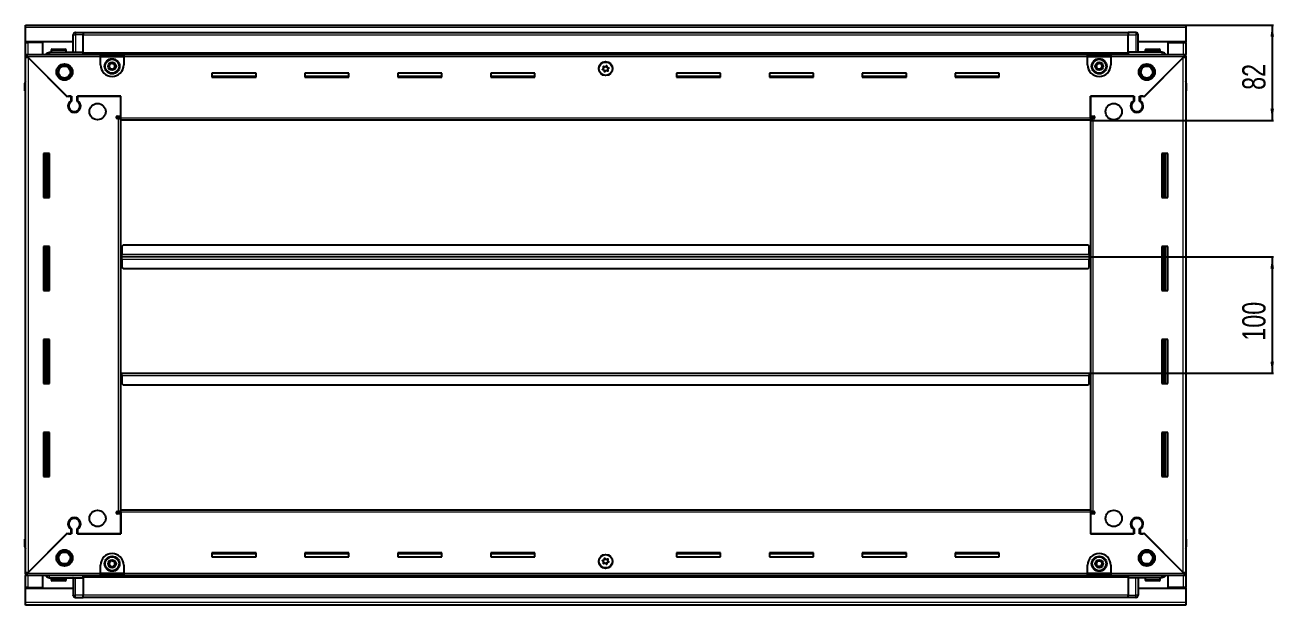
# Model space of a CAD drawing. Header units: millimetres. Extents: x 1415 to 5525, y -865 to 1603.
# Drawn here: x 4449 to 5525, y 927 to 1426 of the extents above; entities that cross this region are included whole.
import ezdxf

# ---------------------------------------------------------------- set-up
doc = ezdxf.new("R2010")
doc.units = ezdxf.units.MM
doc.layers.add('FORMAT', color=7, linetype='Continuous')
doc.styles.add('SLDTEXTSTYLE0', font='TXT', dxfattribs={"width": 0.75})
doc.dimstyles.new('SLDDIMSTYLE0', dxfattribs={"dimtxt": 20, "dimasz": 10, "dimexe": 0, "dimexo": 0.0625, "dimgap": 5, "dimtad": 2, "dimdec": 1, "dimrnd": 1e-09, "dimzin": 12, "dimdsep": 46, "dimtxsty": 'SLDTEXTSTYLE0', "dimsah": 1, "dimcen": 0.09, "dimadec": 0, "dimazin": 3, "dimtfac": 1, "dimtofl": 0, "dimtmove": 0, "dimatfit": 3, "dimfxl": 0, "dimfrac": 2, "dimtolj": 1, "dimtzin": 12, "dimarcsym": 0})

# ---------------------------------------------------------------- blocks, each defined once
blk = doc.blocks.new('_D_6')
at = {"layer": 'FORMAT'}
for p, q in [((5448.9, 1425.8), (5524.4, 1425.8)), ((5523.4, 1425.8), (5523.4, 1343.8)), ((5366.9, 1343.8), (5524.4, 1343.8))]:
    blk.add_line(p, q, dxfattribs=at)
for points in [[(5523.4, 1425.8), (5521.9, 1415.8), (5524.9, 1415.8)], [(5523.4, 1343.8), (5524.9, 1353.8), (5521.9, 1353.8)]]:
    blk.add_solid(points, dxfattribs=at)
at = {"layer": 'FORMAT', "insert": (5497.6, 1370), "char_height": 20, "attachment_point": 1, "rotation": 90, "style": 'SLDTEXTSTYLE0'}
blk.add_mtext('82', dxfattribs=at)
blk = doc.blocks.new('_D_7')
at = {"layer": 'FORMAT'}
for p, q in [((5365.9, 1226.3), (5524.4, 1226.3)), ((5523.4, 1226.3), (5523.4, 1126.3)), ((5365.9, 1126.3), (5524.4, 1126.3))]:
    blk.add_line(p, q, dxfattribs=at)
for points in [[(5523.4, 1226.3), (5521.9, 1216.3), (5524.9, 1216.3)], [(5523.4, 1126.3), (5524.9, 1136.3), (5521.9, 1136.3)]]:
    blk.add_solid(points, dxfattribs=at)
at = {"layer": 'FORMAT', "insert": (5497.6, 1154.2), "char_height": 20, "attachment_point": 1, "rotation": 90, "style": 'SLDTEXTSTYLE0'}
blk.add_mtext('100', dxfattribs=at)

msp = doc.modelspace()

# ---------------------------------------------------------------- linework, layer by layer
at = {"color": 7, "linetype": 'Continuous', "lineweight": 25}
for p, q in [((4449.91, 1423.72), (4449.91, 1425.82)), ((4449.91, 1425.82), (5448.91, 1425.82)), ((4449.91, 1411.32), (4449.91, 1423.72)), ((5448.91, 1425.82), (5448.91, 1423.72)), ((5448.91, 1423.72), (5448.91, 1411.32)), ((4490.91, 1411.32), (4449.91, 1411.32)), ((4449.91, 1410.82), (4449.91, 1411.32)), ((4449.91, 1400.57), (4449.91, 1410.82)), ((4449.91, 1410.82), (4452.01, 1410.82)), ((4451.41, 1410.82), (4451.41, 1411.32)), ((4464.91, 1410.82), (4452.01, 1410.82)), ((4464.91, 1400.57), (4464.91, 1410.82)), ((4490.91, 1402.32), (4490.91, 1417.32)), ((4491.59, 1418.82), (4491.59, 1418.82)), ((4492.91, 1419.32), (4499.41, 1419.32)), ((4492.91, 1419.32), (4499.41, 1419.32)), ((4499.41, 1419.32), (4499.41, 1419.32)), ((4499.41, 1419.32), (4499.41, 1419.32)), ((4499.41, 1419.32), (4499.41, 1417.32)), ((5399.41, 1419.17), (4499.41, 1419.17)), ((4499.41, 1402.32), (4499.41, 1417.32)), ((5399.41, 1419.32), (5399.41, 1419.32)), ((5405.91, 1419.32), (5399.41, 1419.32)), ((5405.91, 1419.32), (5399.41, 1419.32)), ((5399.41, 1419.32), (5399.41, 1417.32)), ((5399.41, 1402.32), (5399.41, 1417.32)), ((5407.91, 1417.32), (5407.91, 1417.32)), ((5407.91, 1402.32), (5407.91, 1417.32)), ((5448.91, 1411.32), (5407.91, 1411.32)), ((5433.91, 1410.82), (5446.81, 1410.82)), ((5433.91, 1400.57), (5433.91, 1410.82)), ((5446.81, 1410.82), (5448.91, 1410.82)), ((5447.41, 1410.82), (5447.41, 1411.32)), ((5448.91, 1410.82), (5448.91, 1411.32)), ((5448.91, 1410.82), (5448.91, 1400.57)), ((4449.91, 1399.07), (4449.91, 1400.57)), ((4449.91, 1400.57), (4450.91, 1400.57)), ((4449.91, 1398.57), (4449.91, 1399.07)), ((4449.91, 1399.07), (4450.91, 1399.07)), ((4449.91, 954.07), (4449.91, 1398.57)), ((4451.41, 1398.57), (4449.91, 1398.57)), ((4450.91, 1399.07), (4450.91, 1400.57)), ((4450.91, 1400.57), (4514.41, 1400.57)), ((4451.51, 1398.47), (4485.41, 1364.57)), ((4470.41, 1402.32), (4499.41, 1402.32)), ((4471.91, 1404.22), (4471.91, 1402.32)), ((4472.71, 1405.02), (4484.11, 1405.02)), ((4484.91, 1402.32), (4484.91, 1404.22)), ((4499.34, 1400.57), (4499.41, 1402.29)), ((4499.41, 1402.32), (4499.41, 1401.82)), ((4499.41, 1401.17), (5399.41, 1401.17)), ((4514.41, 1398.47), (4514.41, 1400.57)), ((4514.41, 1400.57), (4534.41, 1400.57)), ((4514.41, 1399.07), (4534.41, 1399.07)), ((4514.41, 1391.57), (4514.41, 1398.47)), ((4534.41, 1400.57), (5364.41, 1400.57)), ((4534.41, 1400.57), (4534.41, 1398.47)), ((4534.41, 1398.47), (4534.41, 1391.57)), ((5364.41, 1398.47), (5364.41, 1400.57)), ((5364.41, 1400.57), (5384.41, 1400.57)), ((5364.41, 1399.07), (5384.41, 1399.07)), ((5364.41, 1391.57), (5364.41, 1398.47)), ((5384.41, 1400.57), (5384.41, 1398.47)), ((5384.41, 1400.57), (5447.91, 1400.57)), ((5384.41, 1398.47), (5384.41, 1391.57)), ((5428.41, 1402.32), (5399.41, 1402.32)), ((5399.41, 1402.32), (5399.41, 1401.82)), ((5399.41, 1402.29), (5399.49, 1400.57)), ((5413.41, 1364.57), (5447.31, 1398.47)), ((5413.91, 1404.22), (5413.91, 1402.32)), ((5414.71, 1405.02), (5426.11, 1405.02)), ((5426.91, 1402.32), (5426.91, 1404.22)), ((5447.41, 1398.57), (5448.91, 1398.57)), ((5447.91, 1399.07), (5447.91, 1400.57)), ((5447.91, 1400.57), (5448.91, 1400.57)), ((5447.91, 1399.07), (5448.91, 1399.07)), ((5448.91, 1399.07), (5448.91, 1400.57)), ((5448.91, 1399.07), (5448.91, 1398.57)), ((5448.91, 1398.57), (5448.91, 954.07)), ((4486.11, 1363.87), (4452.01, 1397.97)), ((5446.81, 1397.97), (5412.71, 1363.87)), ((4648.41, 1384.32), (4610.41, 1384.32)), ((4610.41, 1384.32), (4610.41, 1380.82)), ((4648.41, 1381.57), (4610.41, 1381.57)), ((4610.41, 1380.82), (4648.41, 1380.82)), ((4648.41, 1380.82), (4648.41, 1384.32)), ((4728.41, 1384.32), (4690.41, 1384.32)), ((4690.41, 1384.32), (4690.41, 1380.82)), ((4728.41, 1381.57), (4690.41, 1381.57)), ((4690.41, 1380.82), (4728.41, 1380.82)), ((4728.41, 1380.82), (4728.41, 1384.32)), ((4808.41, 1384.32), (4770.41, 1384.32)), ((4770.41, 1384.32), (4770.41, 1380.82)), ((4808.41, 1381.57), (4770.41, 1381.57)), ((4770.41, 1380.82), (4808.41, 1380.82)), ((4808.41, 1380.82), (4808.41, 1384.32)), ((4888.41, 1384.32), (4850.41, 1384.32)), ((4850.41, 1384.32), (4850.41, 1380.82)), ((4888.41, 1381.57), (4850.41, 1381.57)), ((4850.41, 1380.82), (4888.41, 1380.82)), ((4888.41, 1380.82), (4888.41, 1384.32)), ((5048.41, 1384.32), (5010.41, 1384.32)), ((5010.41, 1384.32), (5010.41, 1380.82)), ((5048.41, 1381.57), (5010.41, 1381.57)), ((5010.41, 1380.82), (5048.41, 1380.82)), ((5048.41, 1380.82), (5048.41, 1384.32)), ((5128.41, 1384.32), (5090.41, 1384.32)), ((5090.41, 1384.32), (5090.41, 1380.82)), ((5128.41, 1381.57), (5090.41, 1381.57)), ((5090.41, 1380.82), (5128.41, 1380.82)), ((5128.41, 1380.82), (5128.41, 1384.32)), ((5208.41, 1384.32), (5170.41, 1384.32)), ((5170.41, 1384.32), (5170.41, 1380.82)), ((5208.41, 1381.57), (5170.41, 1381.57)), ((5170.41, 1380.82), (5208.41, 1380.82)), ((5208.41, 1380.82), (5208.41, 1384.32)), ((5288.41, 1384.32), (5250.41, 1384.32)), ((5250.41, 1384.32), (5250.41, 1380.82)), ((5288.41, 1381.57), (5250.41, 1381.57)), ((5250.41, 1380.82), (5288.41, 1380.82)), ((5288.41, 1380.82), (5288.41, 1384.32)), ((5448.91, 1377.15), (5448.91, 1377.15)), ((4449.41, 1375.82), (4449.41, 1369.32)), ((4449.41, 1369.32), (4449.41, 1375.82)), ((4449.41, 1369.32), (4449.41, 1369.32)), ((4449.91, 1369.32), (4449.41, 1369.32)), ((4449.56, 1369.32), (4449.56, 983.32)), ((5448.91, 1369.32), (5449.41, 1369.32)), ((5449.26, 983.32), (5449.26, 1369.32)), ((5449.41, 1375.82), (5449.41, 1369.32)), ((5449.41, 1369.32), (5449.41, 1375.82)), ((5449.41, 1369.32), (5449.41, 1369.32)), ((5449.41, 1369.32), (5449.41, 1369.32)), ((4485.41, 1364.57), (4489.61, 1364.57)), ((4486.81, 1364.57), (4486.11, 1363.87)), ((4488.91, 1364.57), (4486.81, 1364.57)), ((4488.91, 1364.57), (4488.91, 1360.68)), ((4489.61, 1364.57), (4489.61, 1360.29)), ((4494.21, 1364.57), (4531.91, 1364.57)), ((4494.21, 1360.29), (4494.21, 1364.57)), ((4494.91, 1360.68), (4494.91, 1364.57)), ((4531.91, 1364.57), (4494.91, 1364.57)), ((4531.91, 1347.32), (4531.91, 1364.57)), ((4531.91, 1345.92), (4531.91, 1364.57)), ((5366.91, 1364.57), (5366.91, 1347.32)), ((5403.91, 1364.57), (5366.91, 1364.57)), ((5366.91, 1364.57), (5404.61, 1364.57)), ((5366.91, 1345.92), (5366.91, 1364.57)), ((5403.91, 1364.57), (5403.91, 1360.68)), ((5404.61, 1364.57), (5404.61, 1360.29)), ((5409.21, 1364.57), (5413.41, 1364.57)), ((5409.21, 1360.29), (5409.21, 1364.57)), ((5412.01, 1364.57), (5409.91, 1364.57)), ((5409.91, 1360.68), (5409.91, 1364.57)), ((5412.71, 1363.87), (5412.01, 1364.57)), ((4489.91, 1351.71), (4489.91, 1350.95)), ((4529.06, 1347.32), (4531.91, 1347.32)), ((4529.81, 1345.32), (4529.06, 1345.32)), ((4529.81, 1345.32), (4531.91, 1345.32)), ((4531.91, 1346.32), (4529.91, 1346.32)), ((4529.91, 1346.32), (4529.91, 1345.32)), ((4531.91, 1343.82), (4531.91, 1345.92)), ((5366.91, 1347.32), (5369.76, 1347.32)), ((5368.91, 1346.32), (5366.91, 1346.32)), ((5366.91, 1345.92), (5366.91, 1343.82)), ((5366.91, 1345.32), (5369.01, 1345.32)), ((5368.91, 1345.32), (5368.91, 1346.32)), ((5369.76, 1345.32), (5369.01, 1345.32)), ((5408.91, 1351.71), (5408.91, 1350.95)), ((4531.91, 1008.82), (4531.91, 1343.82)), ((5366.91, 1343.82), (4531.91, 1343.82)), ((5366.91, 1343.82), (5366.91, 1008.82)), ((4470.41, 1315.32), (4465.41, 1315.32)), ((4465.41, 1315.32), (4465.41, 1277.32)), ((4467.56, 1277.32), (4467.56, 1315.32)), ((4469.35, 1277.32), (4469.35, 1315.32)), ((4469.39, 1277.32), (4469.39, 1315.32)), ((4470.41, 1277.32), (4470.41, 1315.32)), ((5428.41, 1315.32), (5428.41, 1277.32)), ((5433.41, 1315.32), (5428.41, 1315.32)), ((5429.43, 1315.32), (5429.43, 1277.32)), ((5429.47, 1315.32), (5429.47, 1277.32)), ((5431.26, 1315.32), (5431.26, 1277.32)), ((5433.41, 1277.32), (5433.41, 1315.32)), ((4465.41, 1277.32), (4470.41, 1277.32)), ((5428.41, 1277.32), (5433.41, 1277.32)), ((4470.41, 1235.32), (4465.41, 1235.32)), ((4465.41, 1235.32), (4465.41, 1197.32)), ((4467.56, 1197.32), (4467.56, 1235.32)), ((4469.35, 1197.32), (4469.35, 1235.32)), ((4469.39, 1197.32), (4469.39, 1235.32)), ((4470.41, 1197.32), (4470.41, 1235.32)), ((4532.66, 1226.32), (4531.91, 1226.32)), ((4532.91, 1229.17), (4532.66, 1229.17)), ((4532.66, 1229.17), (4532.66, 1226.32)), ((4532.66, 1226.32), (4532.66, 1223.47)), ((4533.91, 1236.32), (4532.91, 1235.32)), ((4532.91, 1235.32), (4532.91, 1228.42)), ((4532.91, 1226.32), (4532.91, 1228.42)), ((4532.91, 1224.22), (4532.91, 1226.32)), ((5365.91, 1226.32), (4532.91, 1226.32)), ((5364.91, 1236.32), (4533.91, 1236.32)), ((5365.91, 1235.32), (5364.91, 1236.32)), ((5365.91, 1228.42), (5365.91, 1235.32)), ((5366.16, 1229.17), (5365.91, 1229.17)), ((5365.91, 1228.42), (5365.91, 1226.32)), ((5365.91, 1226.32), (5365.91, 1224.22)), ((5366.16, 1226.32), (5366.16, 1229.17)), ((5366.16, 1223.47), (5366.16, 1226.32)), ((5366.91, 1226.32), (5366.16, 1226.32)), ((5428.41, 1235.32), (5428.41, 1197.32)), ((5433.41, 1235.32), (5428.41, 1235.32)), ((5429.43, 1235.32), (5429.43, 1197.32)), ((5429.47, 1235.32), (5429.47, 1197.32)), ((5431.26, 1235.32), (5431.26, 1197.32)), ((5433.41, 1197.32), (5433.41, 1235.32)), ((4532.66, 1223.47), (4532.91, 1223.47)), ((4532.91, 1224.22), (4532.91, 1217.32)), ((4532.91, 1217.32), (4533.91, 1216.32)), ((4533.91, 1216.32), (5364.91, 1216.32)), ((5364.91, 1216.32), (5365.91, 1217.32)), ((5365.91, 1217.32), (5365.91, 1224.22)), ((5365.91, 1223.47), (5366.16, 1223.47)), ((4465.41, 1197.32), (4470.41, 1197.32)), ((5428.41, 1197.32), (5433.41, 1197.32)), ((4470.41, 1155.32), (4465.41, 1155.32)), ((4465.41, 1155.32), (4465.41, 1117.32)), ((4467.56, 1117.32), (4467.56, 1155.32)), ((4469.35, 1117.32), (4469.35, 1155.32)), ((4469.39, 1117.32), (4469.39, 1155.32)), ((4470.41, 1117.32), (4470.41, 1155.32)), ((5428.41, 1155.32), (5428.41, 1117.32)), ((5433.41, 1155.32), (5428.41, 1155.32)), ((5429.43, 1155.32), (5429.43, 1117.32)), ((5429.47, 1155.32), (5429.47, 1117.32)), ((5431.26, 1155.32), (5431.26, 1117.32)), ((5433.41, 1117.32), (5433.41, 1155.32)), ((4531.91, 1126.32), (4532.66, 1126.32)), ((4532.66, 1126.32), (4532.66, 1123.47)), ((4532.66, 1123.47), (4532.91, 1123.47)), ((4532.91, 1126.32), (5365.91, 1126.32)), ((4532.91, 1124.22), (4532.91, 1126.32)), ((4532.91, 1124.22), (4532.91, 1117.32)), ((5365.91, 1126.32), (5365.91, 1124.22)), ((5365.91, 1117.32), (5365.91, 1124.22)), ((5365.91, 1123.47), (5366.16, 1123.47)), ((5366.16, 1123.47), (5366.16, 1126.32)), ((5366.16, 1126.32), (5366.91, 1126.32)), ((4465.41, 1117.32), (4470.41, 1117.32)), ((4532.91, 1117.32), (4533.91, 1116.32)), ((4533.91, 1116.32), (5364.91, 1116.32)), ((5364.91, 1116.32), (5365.91, 1117.32)), ((5428.41, 1117.32), (5433.41, 1117.32)), ((4470.41, 1075.32), (4465.41, 1075.32)), ((4465.41, 1075.32), (4465.41, 1037.32)), ((4467.56, 1037.32), (4467.56, 1075.32)), ((4469.35, 1037.32), (4469.35, 1075.32)), ((4469.39, 1037.32), (4469.39, 1075.32)), ((4470.41, 1037.32), (4470.41, 1075.32)), ((5428.41, 1075.32), (5428.41, 1037.32)), ((5433.41, 1075.32), (5428.41, 1075.32)), ((5429.43, 1075.32), (5429.43, 1037.32)), ((5429.47, 1075.32), (5429.47, 1037.32)), ((5431.26, 1075.32), (5431.26, 1037.32)), ((5433.41, 1037.32), (5433.41, 1075.32)), ((4465.41, 1037.32), (4470.41, 1037.32)), ((5428.41, 1037.32), (5433.41, 1037.32)), ((4489.91, 1001.7), (4489.91, 1000.94)), ((4529.06, 1007.32), (4529.81, 1007.32)), ((4531.91, 1005.32), (4529.06, 1005.32)), ((4531.91, 1007.32), (4529.81, 1007.32)), ((4529.91, 1007.32), (4529.91, 1006.32)), ((4529.91, 1006.32), (4531.91, 1006.32)), ((4531.91, 1006.72), (4531.91, 1008.82)), ((4531.91, 1008.82), (5366.91, 1008.82)), ((4531.91, 1006.72), (4531.91, 988.07)), ((4531.91, 988.07), (4531.91, 1005.32)), ((5366.91, 1008.82), (5366.91, 1006.72)), ((5369.01, 1007.32), (5366.91, 1007.32)), ((5366.91, 1006.72), (5366.91, 988.07)), ((5366.91, 1006.32), (5368.91, 1006.32)), ((5366.91, 1005.32), (5366.91, 988.07)), ((5369.76, 1005.32), (5366.91, 1005.32)), ((5368.91, 1006.32), (5368.91, 1007.32)), ((5369.01, 1007.32), (5369.76, 1007.32)), ((5408.91, 1001.7), (5408.91, 1000.94)), ((4488.91, 991.96), (4488.91, 988.07)), ((4489.61, 992.36), (4489.61, 988.07)), ((4494.21, 988.07), (4494.21, 992.36)), ((4494.91, 988.07), (4494.91, 991.96)), ((5403.91, 991.96), (5403.91, 988.07)), ((5404.61, 992.36), (5404.61, 988.07)), ((5409.21, 988.07), (5409.21, 992.36)), ((5409.91, 988.07), (5409.91, 991.96)), ((4449.41, 976.82), (4449.41, 983.32)), ((4449.41, 983.32), (4449.41, 983.32)), ((4449.41, 983.32), (4449.41, 983.32)), ((4449.41, 983.32), (4449.41, 976.82)), ((4449.91, 983.32), (4449.41, 983.32)), ((4485.41, 988.07), (4451.51, 954.17)), ((4452.01, 954.67), (4486.11, 988.77)), ((4489.61, 988.07), (4485.41, 988.07)), ((4486.11, 988.77), (4486.81, 988.07)), ((4486.81, 988.07), (4488.91, 988.07)), ((4531.91, 988.07), (4494.21, 988.07)), ((4494.91, 988.07), (4531.91, 988.07)), ((5366.91, 988.07), (5403.91, 988.07)), ((5404.61, 988.07), (5366.91, 988.07)), ((5413.41, 988.07), (5409.21, 988.07)), ((5409.91, 988.07), (5412.01, 988.07)), ((5412.01, 988.07), (5412.71, 988.77)), ((5412.71, 988.77), (5446.81, 954.67)), ((5447.31, 954.17), (5413.41, 988.07)), ((5448.91, 983.32), (5449.41, 983.32)), ((5449.41, 983.32), (5449.41, 983.32)), ((5449.41, 976.82), (5449.41, 983.32)), ((5449.41, 983.32), (5449.41, 976.82)), ((4449.91, 975.5), (4449.91, 975.5)), ((4648.41, 971.82), (4610.41, 971.82)), ((4610.41, 971.82), (4610.41, 968.32)), ((4610.41, 971.07), (4648.41, 971.07)), ((4610.41, 968.32), (4648.41, 968.32)), ((4648.41, 968.32), (4648.41, 971.82)), ((4728.41, 971.82), (4690.41, 971.82)), ((4690.41, 971.82), (4690.41, 968.32)), ((4690.41, 971.07), (4728.41, 971.07)), ((4690.41, 968.32), (4728.41, 968.32)), ((4728.41, 968.32), (4728.41, 971.82)), ((4808.41, 971.82), (4770.41, 971.82)), ((4770.41, 971.82), (4770.41, 968.32)), ((4770.41, 971.07), (4808.41, 971.07)), ((4770.41, 968.32), (4808.41, 968.32)), ((4808.41, 968.32), (4808.41, 971.82)), ((4888.41, 971.82), (4850.41, 971.82)), ((4850.41, 971.82), (4850.41, 968.32)), ((4850.41, 971.07), (4888.41, 971.07)), ((4850.41, 968.32), (4888.41, 968.32)), ((4888.41, 968.32), (4888.41, 971.82)), ((5048.41, 971.82), (5010.41, 971.82)), ((5010.41, 971.82), (5010.41, 968.32)), ((5010.41, 971.07), (5048.41, 971.07)), ((5010.41, 968.32), (5048.41, 968.32)), ((5048.41, 968.32), (5048.41, 971.82)), ((5128.41, 971.82), (5090.41, 971.82)), ((5090.41, 971.82), (5090.41, 968.32)), ((5090.41, 971.07), (5128.41, 971.07)), ((5090.41, 968.32), (5128.41, 968.32)), ((5128.41, 968.32), (5128.41, 971.82)), ((5208.41, 971.82), (5170.41, 971.82)), ((5170.41, 971.82), (5170.41, 968.32)), ((5170.41, 971.07), (5208.41, 971.07)), ((5170.41, 968.32), (5208.41, 968.32)), ((5208.41, 968.32), (5208.41, 971.82)), ((5288.41, 971.82), (5250.41, 971.82)), ((5250.41, 971.82), (5250.41, 968.32)), ((5250.41, 971.07), (5288.41, 971.07)), ((5250.41, 968.32), (5288.41, 968.32)), ((5288.41, 968.32), (5288.41, 971.82)), ((4514.41, 954.17), (4514.41, 961.07)), ((4534.41, 961.07), (4534.41, 954.17)), ((5364.41, 954.17), (5364.41, 961.07)), ((5384.41, 961.07), (5384.41, 954.17)), ((4449.91, 953.57), (4449.91, 954.07)), ((4451.41, 954.07), (4449.91, 954.07)), ((4449.91, 953.57), (4449.91, 952.07)), ((4450.91, 953.57), (4449.91, 953.57)), ((4449.91, 941.82), (4449.91, 952.07)), ((4450.91, 952.07), (4449.91, 952.07)), ((4450.91, 953.57), (4450.91, 952.07)), ((4514.41, 952.07), (4450.91, 952.07)), ((4464.91, 941.82), (4464.91, 952.07)), ((4470.41, 950.32), (4499.41, 950.32)), ((4471.91, 950.32), (4471.91, 948.42)), ((4476.48, 947.62), (4472.71, 947.62)), ((4484.11, 947.62), (4476.48, 947.62)), ((4484.91, 948.42), (4484.91, 950.32)), ((4490.91, 950.32), (4490.91, 935.32)), ((4499.41, 950.36), (4499.34, 952.07)), ((5399.41, 951.47), (4499.41, 951.47)), ((4499.41, 950.32), (4499.41, 950.82)), ((4499.41, 950.32), (4499.41, 935.32)), ((4514.41, 952.07), (4514.41, 954.17)), ((4534.41, 953.57), (4514.41, 953.57)), ((4534.41, 952.07), (4514.41, 952.07)), ((4534.41, 954.17), (4534.41, 952.07)), ((5364.41, 952.07), (4534.41, 952.07)), ((5364.41, 952.07), (5364.41, 954.17)), ((5384.41, 953.57), (5364.41, 953.57)), ((5384.41, 952.07), (5364.41, 952.07)), ((5384.41, 954.17), (5384.41, 952.07)), ((5447.91, 952.07), (5384.41, 952.07)), ((5399.49, 952.07), (5399.41, 950.36)), ((5399.41, 950.32), (5399.41, 950.82)), ((5428.41, 950.32), (5399.41, 950.32)), ((5399.41, 950.32), (5399.41, 935.32)), ((5407.91, 950.32), (5407.91, 935.32)), ((5413.91, 950.32), (5413.91, 948.42)), ((5421.7, 947.62), (5414.71, 947.62)), ((5426.11, 947.62), (5421.7, 947.62)), ((5426.91, 948.42), (5426.91, 950.32)), ((5433.91, 941.82), (5433.91, 952.07)), ((5447.41, 954.07), (5448.91, 954.07)), ((5447.91, 953.57), (5447.91, 952.07)), ((5448.91, 953.57), (5447.91, 953.57)), ((5448.91, 952.07), (5447.91, 952.07)), ((5448.91, 954.07), (5448.91, 953.57)), ((5448.91, 953.57), (5448.91, 952.07)), ((5448.91, 952.07), (5448.91, 941.82)), ((4452.01, 941.82), (4449.91, 941.82)), ((4449.91, 941.32), (4449.91, 941.82)), ((4449.91, 928.92), (4449.91, 941.32)), ((4449.91, 941.32), (4490.91, 941.32)), ((4451.41, 941.32), (4451.41, 941.82)), ((4452.01, 941.82), (4464.91, 941.82)), ((5407.91, 941.32), (5448.91, 941.32)), ((5446.81, 941.82), (5433.91, 941.82)), ((5448.91, 941.82), (5446.81, 941.82)), ((5447.41, 941.32), (5447.41, 941.82)), ((5448.91, 941.32), (5448.91, 941.82)), ((5448.91, 941.32), (5448.91, 928.92)), ((4449.91, 926.82), (4449.91, 928.92)), ((5448.91, 926.82), (4449.91, 926.82)), ((4490.91, 935.32), (4490.91, 935.32)), ((4492.91, 933.32), (4499.41, 933.32)), ((4492.91, 933.32), (4499.41, 933.32)), ((4499.41, 933.32), (4499.41, 935.32)), ((4499.41, 933.47), (5399.41, 933.47)), ((4499.41, 933.32), (4499.41, 933.32)), ((5399.41, 933.32), (5399.41, 935.32)), ((5405.91, 933.32), (5399.41, 933.32)), ((5399.41, 933.32), (5399.41, 933.32)), ((5399.41, 933.32), (5399.41, 933.32)), ((5405.91, 933.32), (5399.41, 933.32)), ((5407.23, 933.82), (5407.23, 933.82)), ((5448.91, 928.92), (5448.91, 926.82))]:
    msp.add_line(p, q, dxfattribs=at)
at = {"color": 8, "linetype": 'Continuous', "lineweight": 18}
for p, q in [((5448.91, 1423.72), (4449.91, 1423.72)), ((4452.01, 1410.82), (4452.01, 1411.32)), ((4452.01, 1400.57), (4452.01, 1410.82)), ((4490.91, 1417.32), (4492.91, 1417.32)), ((4492.91, 1419.32), (4492.91, 1417.32)), ((4492.91, 1417.32), (4492.91, 1402.32)), ((4499.41, 1417.32), (4492.91, 1417.32)), ((5399.41, 1417.17), (4499.41, 1417.17)), ((5399.41, 1417.32), (5405.91, 1417.32)), ((5405.91, 1419.32), (5405.91, 1417.32)), ((5407.91, 1417.32), (5405.91, 1417.32)), ((5405.91, 1417.32), (5405.91, 1402.32)), ((5446.81, 1411.32), (5446.81, 1410.82)), ((5446.81, 1410.82), (5446.81, 1400.57)), ((4514.41, 1398.47), (4451.51, 1398.47)), ((4471.91, 1404.22), (4484.91, 1404.22)), ((5399.41, 1401.82), (4499.41, 1401.82)), ((5399.41, 1400.59), (4499.41, 1400.59)), ((4514.41, 1398.47), (4534.41, 1398.47)), ((5364.41, 1398.47), (4534.41, 1398.47)), ((5364.41, 1398.47), (5384.41, 1398.47)), ((5447.31, 1398.47), (5384.41, 1398.47)), ((5413.91, 1404.22), (5426.91, 1404.22)), ((4452.01, 1397.97), (4452.01, 954.67)), ((5446.81, 954.67), (5446.81, 1397.97)), ((4449.91, 1375.82), (4449.41, 1375.82)), ((5448.91, 1375.82), (5449.41, 1375.82)), ((4529.81, 1007.32), (4529.81, 1345.32)), ((4531.91, 1345.92), (5366.91, 1345.92)), ((5369.01, 1345.32), (5369.01, 1007.32)), ((4466.91, 1315.32), (4466.91, 1277.32)), ((4468.15, 1315.32), (4468.15, 1277.32)), ((5430.67, 1277.32), (5430.67, 1315.32)), ((5431.91, 1277.32), (5431.91, 1315.32)), ((4466.91, 1235.32), (4466.91, 1197.32)), ((4468.15, 1235.32), (4468.15, 1197.32)), ((5365.91, 1228.42), (4532.91, 1228.42)), ((5430.67, 1197.32), (5430.67, 1235.32)), ((5431.91, 1197.32), (5431.91, 1235.32)), ((4532.91, 1224.22), (5365.91, 1224.22)), ((4466.91, 1155.32), (4466.91, 1117.32)), ((4468.15, 1155.32), (4468.15, 1117.32)), ((5430.67, 1117.32), (5430.67, 1155.32)), ((5431.91, 1117.32), (5431.91, 1155.32)), ((4532.91, 1124.22), (5365.91, 1124.22)), ((4466.91, 1075.32), (4466.91, 1037.32)), ((4468.15, 1075.32), (4468.15, 1037.32)), ((5430.67, 1037.32), (5430.67, 1075.32)), ((5431.91, 1037.32), (5431.91, 1075.32)), ((5366.91, 1006.72), (4531.91, 1006.72)), ((4449.91, 976.82), (4449.41, 976.82)), ((5448.91, 976.82), (5449.41, 976.82)), ((4451.51, 954.17), (4514.41, 954.17)), ((4452.01, 941.82), (4452.01, 952.07)), ((4476.21, 948.42), (4471.91, 948.42)), ((4484.91, 948.42), (4476.21, 948.42)), ((4492.91, 935.32), (4492.91, 950.32)), ((4499.41, 952.06), (5399.41, 952.06)), ((4499.41, 950.82), (5399.41, 950.82)), ((4534.41, 954.17), (4514.41, 954.17)), ((4534.41, 954.17), (5364.41, 954.17)), ((5384.41, 954.17), (5364.41, 954.17)), ((5384.41, 954.17), (5447.31, 954.17)), ((5405.91, 935.32), (5405.91, 950.32)), ((5421.88, 948.42), (5413.91, 948.42)), ((5426.91, 948.42), (5421.88, 948.42)), ((5446.81, 952.07), (5446.81, 941.82)), ((4452.01, 941.32), (4452.01, 941.82)), ((5446.81, 941.82), (5446.81, 941.32)), ((5448.91, 928.92), (4449.91, 928.92)), ((4490.91, 935.32), (4492.91, 935.32)), ((4492.91, 933.32), (4492.91, 935.32)), ((4499.41, 935.32), (4492.91, 935.32)), ((4499.41, 935.47), (5399.41, 935.47)), ((5399.41, 935.32), (5405.91, 935.32)), ((5407.91, 935.32), (5405.91, 935.32)), ((5405.91, 933.32), (5405.91, 935.32))]:
    msp.add_line(p, q, dxfattribs=at)
at = {"color": 7, "linetype": 'Continuous', "lineweight": 25, "flags": 128}
msp.add_lwpolyline([(4491.06, 934.57), (4490.95, 934.93), (4490.91, 935.32)], dxfattribs=at)
at = {"color": 7, "linetype": 'Continuous', "lineweight": 25}
for centre, radius in [((4483.41, 1385.32), 7), ((4483.41, 1385.32), 6.03), ((4483.41, 1385.32), 5.1), ((4524.41, 1390.32), 6.5), ((4524.41, 1390.32), 3.46), ((4949.41, 1388.32), 6), ((4949.41, 1388.17), 5.79), ((4949.41, 1388.17), 1.85), ((5374.41, 1390.32), 6.5), ((5374.41, 1390.32), 3.46), ((5415.41, 1385.32), 7), ((5415.41, 1385.32), 6.03), ((5415.41, 1385.32), 5.1), ((4511.91, 1351.32), 7), ((5386.91, 1351.32), 7), ((4511.91, 1001.32), 7), ((5386.91, 1001.32), 7), ((4483.41, 967.32), 7), ((4483.41, 967.32), 6.03), ((4483.41, 967.32), 5.1), ((4524.41, 962.32), 6.5), ((4949.41, 964.32), 6), ((4949.41, 964.47), 5.79), ((5374.41, 962.32), 6.5), ((5415.41, 967.32), 7), ((5415.41, 967.32), 6.03), ((5415.41, 967.32), 5.1), ((4524.41, 962.32), 3.46), ((4949.41, 964.47), 1.85), ((5374.41, 962.32), 3.46)]:
    msp.add_circle(centre, radius, dxfattribs=at)
at = {"color": 8, "linetype": 'Continuous', "lineweight": 18}
for centre in [(4524.41, 1390.32), (5374.41, 1390.32), (4524.41, 962.32), (5374.41, 962.32)]:
    msp.add_circle(centre, 5.7, dxfattribs=at)
at = {"color": 7, "linetype": 'Continuous', "lineweight": 25}
for centre, radius, start, end in [((4492.91, 1417.32), 2, 90, 180), ((4492.91, 1417.32), 2, 123.94202, 131.40962), ((4492.91, 1417.32), 2, 90, 108.58003), ((5405.91, 1417.32), 2, 0, 90), ((5405.91, 1417.32), 2, 0, 90), ((4472.71, 1404.22), 0.8, 90, 180), ((4484.11, 1404.22), 0.8, 0, 90), ((4490.71, 1402.52), 0.2, 270, 0), ((5408.11, 1402.52), 0.2, 180, 270), ((5414.71, 1404.22), 0.8, 90, 180), ((5426.11, 1404.22), 0.8, 0, 90), ((4524.41, 1391.57), 10, 180, 270), ((4524.41, 1390.32), 2.5, 134.01559, 194.01559), ((4524.41, 1390.32), 2.5, 194.01559, 254.01559), ((4524.41, 1390.32), 2.5, 74.01559, 134.01559), ((4524.41, 1390.32), 2.5, 254.01559, 314.01559), ((4524.41, 1391.57), 10, 270, 0), ((4524.41, 1390.32), 2.5, 14.01559, 74.01559), ((4524.41, 1390.32), 2.5, 314.01559, 14.01559), ((5374.41, 1391.57), 10, 180, 270), ((5374.41, 1390.32), 2.5, 160.11158, 220.11158), ((5374.41, 1390.32), 2.5, 100.11158, 160.11158), ((5374.41, 1390.32), 2.5, 220.11158, 280.11158), ((5374.41, 1390.32), 2.5, 40.11158, 100.11158), ((5374.41, 1391.57), 10, 270, 0), ((5374.41, 1390.32), 2.5, 280.11158, 340.11158), ((5374.41, 1390.32), 2.5, 340.11158, 40.11158), ((4451.41, 1375.82), 2, 138.57492, 180), ((4451.41, 1375.82), 2, 138.59038, 180), ((5447.41, 1375.82), 2, 33.94202, 41.40962), ((5447.41, 1375.82), 2, 0, 41.40962), ((5447.41, 1375.82), 2, 360, 18.58003), ((4491.91, 1356.07), 5.5, 123.05573, 56.94427), ((4491.91, 1356.07), 4.8, 118.63099, 61.36901), ((5406.91, 1356.07), 5.5, 123.05573, 56.94427), ((5406.91, 1356.07), 4.8, 118.63099, 61.36901), ((4529.06, 1346.32), 1, 90, 270), ((5369.76, 1346.32), 1, 270, 90), ((4491.91, 996.57), 5.5, 303.05573, 236.94427), ((4491.91, 996.57), 4.8, 298.63099, 241.36901), ((4529.06, 1006.32), 1, 90, 270), ((5369.76, 1006.32), 1, 270, 90), ((5406.91, 996.57), 5.5, 303.05573, 236.94427), ((5406.91, 996.57), 4.8, 298.63099, 241.36901), ((4451.41, 976.82), 2, 180, 198.58003), ((4451.41, 976.82), 2, 180, 221.39416), ((4451.41, 976.82), 2, 213.94202, 221.40962), ((4524.41, 961.07), 10, 90, 180), ((4524.41, 961.07), 10, 0, 90), ((5374.41, 961.07), 10, 90, 180), ((5374.41, 961.07), 10, 0, 90), ((5447.41, 976.82), 2, 318.59038, 0), ((4524.41, 962.32), 2.5, 127.47401, 187.47401), ((4524.41, 962.32), 2.5, 187.47401, 247.47401), ((4524.41, 962.32), 2.5, 67.47401, 127.47401), ((4524.41, 962.32), 2.5, 247.47401, 307.47401), ((4524.41, 962.32), 2.5, 7.47401, 67.47401), ((4524.41, 962.32), 2.5, 307.47401, 7.47401), ((5374.41, 962.32), 2.5, 147.04236, 207.04236), ((5374.41, 962.32), 2.5, 207.04236, 267.04236), ((5374.41, 962.32), 2.5, 87.04236, 147.04236), ((5374.41, 962.32), 2.5, 267.04236, 327.04236), ((5374.41, 962.32), 2.5, 27.04236, 87.04236), ((5374.41, 962.32), 2.5, 327.04236, 27.04236), ((4472.71, 948.42), 0.8, 180, 270), ((4484.11, 948.42), 0.8, 270, 0), ((4490.71, 950.12), 0.2, 0, 90), ((5408.11, 950.12), 0.2, 90, 180), ((5414.71, 948.42), 0.8, 180, 270), ((5426.11, 948.42), 0.8, 270, 0), ((4492.91, 935.32), 2, 180, 270), ((5405.91, 935.32), 2, 270, 0), ((5405.91, 935.32), 2, 270, 288.58003), ((5405.91, 935.32), 2, 303.94202, 311.40962)]:
    msp.add_arc(centre, radius, start, end, dxfattribs=at)
for points, knots in [([(4449.91, 1398.57), (4449.94, 1398.53), (4449.99, 1398.44), (4450.38, 1398.3), (4450.94, 1398.17), (4451.52, 1398.06), (4451.88, 1398), (4452.01, 1397.97)], [0, 0, 0, 0, 0.2302553, 0.4485219, 0.6667858, 0.8850496, 1, 1, 1, 1]), ([(4451.51, 1398.47), (4451.46, 1398.73), (4451.37, 1399.22), (4451.24, 1399.86), (4451.11, 1400.33), (4451, 1400.55), (4450.93, 1400.57), (4450.91, 1400.57)], [0, 0, 0, 0, 0.23025534, 0.4485219, 0.6667858, 0.88504963, 1, 1, 1, 1]), ([(4467.2, 1400.57), (4467.31, 1400.77), (4467.7, 1401.42), (4468.86, 1402.13), (4469.89, 1402.26), (4470.41, 1402.32)], [0, 0, 0, 0, 0.1822499, 0.5911249, 1, 1, 1, 1]), ([(4499.41, 1402.32), (4499.41, 1402.29), (4499.41, 1402.21), (4499.41, 1401.59), (4499.41, 1401.01), (4499.41, 1400.62), (4499.41, 1400.59)], [0, 0, 0, 0, 0.3242788, 0.6485576, 0.9728365, 1, 1, 1, 1]), ([(5399.41, 1402.32), (5399.41, 1402.29), (5399.41, 1402.21), (5399.41, 1401.59), (5399.41, 1401.01), (5399.41, 1400.62), (5399.41, 1400.59)], [0, 0, 0, 0, 0.32427882, 0.64855764, 0.97283646, 1, 1, 1, 1]), ([(5431.63, 1400.57), (5431.51, 1400.77), (5431.12, 1401.42), (5429.96, 1402.13), (5428.93, 1402.26), (5428.41, 1402.32)], [0, 0, 0, 0, 0.1822499, 0.5911249, 1, 1, 1, 1]), ([(5446.81, 1397.97), (5447.06, 1398.02), (5447.56, 1398.11), (5448.2, 1398.24), (5448.66, 1398.37), (5448.88, 1398.48), (5448.9, 1398.55), (5448.91, 1398.57)], [0, 0, 0, 0, 0.23025534, 0.4485219, 0.6667858, 0.88504963, 1, 1, 1, 1]), ([(5447.91, 1400.57), (5447.86, 1400.55), (5447.77, 1400.49), (5447.64, 1400.1), (5447.51, 1399.54), (5447.4, 1398.96), (5447.33, 1398.6), (5447.31, 1398.47)], [0, 0, 0, 0, 0.23025534, 0.4485219, 0.6667858, 0.88504963, 1, 1, 1, 1]), ([(4521.64, 1391.12), (4522.01, 1391.48), (4522.7, 1392.15), (4523.39, 1392.81), (4523.71, 1393.12)], [0, 0, 0, 0, 0.5346859, 1, 1, 1, 1]), ([(4522.33, 1388.32), (4522.25, 1388.65), (4522.05, 1389.45), (4521.81, 1390.42), (4521.67, 1391), (4521.64, 1391.12)], [0, 0, 0, 0, 0.36290056, 0.86687533, 1, 1, 1, 1]), ([(4525.11, 1387.52), (4524.61, 1387.66), (4523.69, 1387.93), (4522.76, 1388.19), (4522.33, 1388.32)], [0, 0, 0, 0, 0.5346859, 1, 1, 1, 1]), ([(4523.71, 1393.12), (4524.21, 1392.98), (4525.13, 1392.72), (4526.06, 1392.45), (4526.49, 1392.33)], [0, 0, 0, 0, 0.5346859, 1, 1, 1, 1]), ([(4527.19, 1389.53), (4526.81, 1389.17), (4526.12, 1388.5), (4525.43, 1387.83), (4525.11, 1387.52)], [0, 0, 0, 0, 0.5346859, 1, 1, 1, 1]), ([(4526.49, 1392.33), (4526.52, 1392.21), (4526.66, 1391.63), (4526.9, 1390.66), (4527.1, 1389.86), (4527.19, 1389.53)], [0, 0, 0, 0, 0.1331247, 0.6370994, 1, 1, 1, 1]), ([(4947.53, 1390.24), (4947.52, 1390.23), (4947.5, 1390.21), (4947.49, 1390.15), (4947.5, 1390.01), (4947.6, 1389.64), (4947.74, 1389.11), (4947.57, 1388.5), (4947.21, 1388.13), (4946.91, 1387.88), (4946.73, 1387.72), (4946.68, 1387.64), (4946.67, 1387.6), (4946.68, 1387.57), (4946.69, 1387.54), (4946.74, 1387.49), (4946.99, 1387.39), (4947.46, 1387.29), (4948.1, 1386.98), (4948.35, 1386.31), (4948.41, 1385.84), (4948.48, 1385.58), (4948.52, 1385.53), (4948.55, 1385.51), (4948.58, 1385.5), (4948.62, 1385.51), (4948.66, 1385.52), (4948.72, 1385.57), (4948.89, 1385.72), (4949.16, 1385.99), (4949.57, 1386.31), (4950.19, 1386.42), (4950.7, 1386.23), (4951.07, 1386.1), (4951.21, 1386.07), (4951.27, 1386.09), (4951.3, 1386.1), (4951.32, 1386.13), (4951.33, 1386.19), (4951.32, 1386.34), (4951.22, 1386.71), (4951.08, 1387.23), (4951.25, 1387.84), (4951.61, 1388.21), (4951.91, 1388.46), (4952.09, 1388.63), (4952.14, 1388.71), (4952.15, 1388.75), (4952.15, 1388.78), (4952.13, 1388.81), (4952.08, 1388.85), (4951.83, 1388.95), (4951.36, 1389.06), (4950.72, 1389.37), (4950.47, 1390.03), (4950.41, 1390.51), (4950.34, 1390.76), (4950.3, 1390.82), (4950.27, 1390.84), (4950.24, 1390.85), (4950.2, 1390.84), (4950.17, 1390.82), (4950.1, 1390.78), (4949.93, 1390.63), (4949.66, 1390.36), (4949.25, 1390.04), (4948.63, 1389.93), (4948.12, 1390.11), (4947.75, 1390.25), (4947.61, 1390.27), (4947.55, 1390.26), (4947.53, 1390.25), (4947.53, 1390.24)], [0, 0, 0, 0, 0.0020087, 0.00442, 0.0093647, 0.0255282, 0.0677053, 0.0957862, 0.1246456, 0.1503415, 0.1605194, 0.1633943, 0.1656965, 0.1672448, 0.1688741, 0.1707699, 0.1786058, 0.2119941, 0.2499945, 0.2879948, 0.3213831, 0.329219, 0.3311148, 0.3327441, 0.3342924, 0.3362166, 0.3385353, 0.3413178, 0.349662, 0.3753578, 0.4042173, 0.4322982, 0.4744753, 0.4906388, 0.4966691, 0.49844, 0.5, 0.5020087, 0.50442, 0.5093647, 0.5255282, 0.5677053, 0.5957862, 0.6246456, 0.6503415, 0.6605194, 0.6633943, 0.6656965, 0.6672448, 0.6688741, 0.6707699, 0.6786058, 0.7119941, 0.7499945, 0.7879948, 0.8213831, 0.829219, 0.8311148, 0.8327441, 0.8342924, 0.8362166, 0.8385353, 0.8413178, 0.849662, 0.8753578, 0.9042173, 0.9322982, 0.9744753, 0.9906388, 0.9966691, 0.99844, 1, 1, 1, 1]), ([(5371.57, 1389.82), (5371.61, 1389.93), (5371.81, 1390.5), (5372.15, 1391.43), (5372.43, 1392.21), (5372.55, 1392.53)], [0, 0, 0, 0, 0.13312467, 0.63709944, 1, 1, 1, 1]), ([(5373.43, 1387.61), (5373.1, 1388), (5372.47, 1388.74), (5371.86, 1389.48), (5371.57, 1389.82)], [0, 0, 0, 0, 0.5346859, 1, 1, 1, 1]), ([(5372.55, 1392.53), (5373.06, 1392.62), (5374.01, 1392.79), (5374.95, 1392.96), (5375.39, 1393.04)], [0, 0, 0, 0, 0.5346859, 1, 1, 1, 1]), ([(5376.27, 1388.12), (5375.76, 1388.03), (5374.81, 1387.86), (5373.87, 1387.69), (5373.43, 1387.61)], [0, 0, 0, 0, 0.5346859, 1, 1, 1, 1]), ([(5375.39, 1393.04), (5375.72, 1392.64), (5376.35, 1391.91), (5376.96, 1391.17), (5377.25, 1390.83)], [0, 0, 0, 0, 0.5346859, 1, 1, 1, 1]), ([(5377.25, 1390.83), (5377.13, 1390.51), (5376.85, 1389.73), (5376.52, 1388.8), (5376.31, 1388.23), (5376.27, 1388.12)], [0, 0, 0, 0, 0.3629006, 0.8668753, 1, 1, 1, 1]), ([(4521.74, 963.43), (4521.84, 963.51), (4522.32, 963.87), (4523.11, 964.48), (4523.76, 964.98), (4524.03, 965.19)], [0, 0, 0, 0, 0.1331247, 0.6370994, 1, 1, 1, 1]), ([(4522.12, 960.57), (4522.05, 961.08), (4521.93, 962.03), (4521.8, 962.99), (4521.74, 963.43)], [0, 0, 0, 0, 0.5346859, 1, 1, 1, 1]), ([(4524.79, 959.46), (4524.31, 959.66), (4523.42, 960.03), (4522.53, 960.4), (4522.12, 960.57)], [0, 0, 0, 0, 0.5346859, 1, 1, 1, 1]), ([(4524.03, 965.19), (4524.51, 964.99), (4525.4, 964.62), (4526.29, 964.25), (4526.7, 964.08)], [0, 0, 0, 0, 0.5346859, 1, 1, 1, 1]), ([(4527.08, 961.22), (4526.8, 961.01), (4526.15, 960.51), (4525.36, 959.9), (4524.89, 959.54), (4524.79, 959.46)], [0, 0, 0, 0, 0.3629006, 0.8668753, 1, 1, 1, 1]), ([(4526.7, 964.08), (4526.77, 963.57), (4526.89, 962.61), (4527.02, 961.66), (4527.08, 961.22)], [0, 0, 0, 0, 0.5346859, 1, 1, 1, 1]), ([(4947.53, 962.4), (4947.54, 962.4), (4947.56, 962.38), (4947.62, 962.38), (4947.76, 962.4), (4948.12, 962.54), (4948.63, 962.72), (4949.25, 962.61), (4949.66, 962.29), (4949.93, 962.01), (4950.11, 961.85), (4950.2, 961.81), (4950.24, 961.8), (4950.27, 961.81), (4950.3, 961.83), (4950.34, 961.88), (4950.41, 962.14), (4950.47, 962.61), (4950.72, 963.28), (4951.36, 963.59), (4951.83, 963.69), (4952.08, 963.79), (4952.13, 963.84), (4952.15, 963.87), (4952.15, 963.9), (4952.14, 963.93), (4952.12, 963.97), (4952.07, 964.04), (4951.9, 964.19), (4951.61, 964.43), (4951.25, 964.8), (4951.08, 965.41), (4951.22, 965.94), (4951.32, 966.32), (4951.33, 966.47), (4951.31, 966.52), (4951.29, 966.55), (4951.26, 966.56), (4951.2, 966.57), (4951.06, 966.54), (4950.7, 966.41), (4950.19, 966.23), (4949.57, 966.34), (4949.16, 966.66), (4948.89, 966.94), (4948.71, 967.09), (4948.62, 967.14), (4948.58, 967.15), (4948.55, 967.14), (4948.52, 967.12), (4948.48, 967.06), (4948.41, 966.81), (4948.35, 966.33), (4948.1, 965.67), (4947.46, 965.36), (4946.99, 965.25), (4946.74, 965.15), (4946.69, 965.11), (4946.68, 965.08), (4946.67, 965.05), (4946.68, 965.01), (4946.7, 964.98), (4946.75, 964.91), (4946.92, 964.76), (4947.21, 964.52), (4947.57, 964.14), (4947.74, 963.53), (4947.6, 963.01), (4947.5, 962.63), (4947.49, 962.48), (4947.51, 962.43), (4947.52, 962.41), (4947.53, 962.4)], [0, 0, 0, 0, 0.0020087, 0.00442, 0.0093647, 0.0255282, 0.0677053, 0.0957862, 0.1246456, 0.1503415, 0.1605194, 0.1633943, 0.1656965, 0.1672448, 0.1688741, 0.1707699, 0.1786058, 0.2119941, 0.2499945, 0.2879948, 0.3213831, 0.329219, 0.3311148, 0.3327441, 0.3342924, 0.3362166, 0.3385353, 0.3413178, 0.349662, 0.3753578, 0.4042173, 0.4322982, 0.4744753, 0.4906388, 0.4966691, 0.49844, 0.5, 0.5020087, 0.50442, 0.5093647, 0.5255282, 0.5677053, 0.5957862, 0.6246456, 0.6503415, 0.6605194, 0.6633943, 0.6656965, 0.6672448, 0.6688741, 0.6707699, 0.6786058, 0.7119941, 0.7499945, 0.7879948, 0.8213831, 0.829219, 0.8311148, 0.8327441, 0.8342924, 0.8362166, 0.8385353, 0.8413178, 0.849662, 0.8753578, 0.9042173, 0.9322982, 0.9744753, 0.9906388, 0.9966691, 0.99844, 1, 1, 1, 1]), ([(5371.53, 962.47), (5371.81, 962.91), (5372.33, 963.71), (5372.85, 964.52), (5373.1, 964.89)], [0, 0, 0, 0, 0.53468586, 1, 1, 1, 1]), ([(5372.84, 959.9), (5372.61, 960.36), (5372.17, 961.22), (5371.73, 962.07), (5371.53, 962.47)], [0, 0, 0, 0, 0.5346859, 1, 1, 1, 1]), ([(5375.72, 959.75), (5375.38, 959.77), (5374.56, 959.81), (5373.56, 959.86), (5372.96, 959.89), (5372.84, 959.9)], [0, 0, 0, 0, 0.3629006, 0.8668753, 1, 1, 1, 1]), ([(5373.1, 964.89), (5373.22, 964.89), (5373.82, 964.86), (5374.81, 964.81), (5375.64, 964.76), (5375.98, 964.75)], [0, 0, 0, 0, 0.1331247, 0.6370994, 1, 1, 1, 1]), ([(5377.29, 962.17), (5377.01, 961.74), (5376.49, 960.93), (5375.97, 960.13), (5375.72, 959.75)], [0, 0, 0, 0, 0.5346859, 1, 1, 1, 1]), ([(5375.98, 964.75), (5376.22, 964.29), (5376.65, 963.43), (5377.09, 962.57), (5377.29, 962.17)], [0, 0, 0, 0, 0.5346859, 1, 1, 1, 1]), ([(4452.01, 954.67), (4451.76, 954.63), (4451.26, 954.54), (4450.62, 954.4), (4450.16, 954.27), (4449.94, 954.16), (4449.92, 954.1), (4449.91, 954.07)], [0, 0, 0, 0, 0.23025534, 0.4485219, 0.6667858, 0.88504963, 1, 1, 1, 1]), ([(4450.91, 952.07), (4450.96, 952.1), (4451.05, 952.15), (4451.18, 952.55), (4451.31, 953.1), (4451.42, 953.68), (4451.49, 954.05), (4451.51, 954.17)], [0, 0, 0, 0, 0.2302553, 0.4485219, 0.6667858, 0.8850496, 1, 1, 1, 1]), ([(4467.2, 952.07), (4467.31, 951.87), (4467.7, 951.22), (4468.86, 950.51), (4469.89, 950.39), (4470.41, 950.32)], [0, 0, 0, 0, 0.1822499, 0.5911249, 1, 1, 1, 1]), ([(4499.41, 950.32), (4499.41, 950.36), (4499.41, 950.44), (4499.41, 951.05), (4499.41, 951.63), (4499.41, 952.03), (4499.41, 952.06)], [0, 0, 0, 0, 0.3242788, 0.6485576, 0.9728365, 1, 1, 1, 1]), ([(5399.41, 950.32), (5399.41, 950.36), (5399.41, 950.44), (5399.41, 951.05), (5399.41, 951.63), (5399.41, 952.03), (5399.41, 952.06)], [0, 0, 0, 0, 0.32427882, 0.64855764, 0.97283646, 1, 1, 1, 1]), ([(5431.63, 952.07), (5431.51, 951.87), (5431.12, 951.22), (5429.96, 950.51), (5428.93, 950.39), (5428.41, 950.32)], [0, 0, 0, 0, 0.1822499, 0.5911249, 1, 1, 1, 1]), ([(5448.91, 954.07), (5448.88, 954.12), (5448.83, 954.21), (5448.44, 954.34), (5447.88, 954.47), (5447.3, 954.58), (5446.94, 954.65), (5446.81, 954.67)], [0, 0, 0, 0, 0.2302553, 0.4485219, 0.6667858, 0.8850496, 1, 1, 1, 1]), ([(5447.31, 954.17), (5447.36, 953.92), (5447.45, 953.43), (5447.58, 952.79), (5447.71, 952.32), (5447.82, 952.1), (5447.89, 952.08), (5447.91, 952.07)], [0, 0, 0, 0, 0.2302553, 0.4485219, 0.6667858, 0.8850496, 1, 1, 1, 1])]:
    msp.add_open_spline(points, degree=3, knots=knots, dxfattribs=at)
for points in [[(4451.51, 1398.47), (4451.46, 1398.55), (4451.36, 1398.71), (4451.21, 1398.91), (4451.06, 1399.05), (4450.96, 1399.06), (4450.91, 1399.07)], [(4451.41, 1398.57), (4451.42, 1398.52), (4451.44, 1398.42), (4451.58, 1398.27), (4451.77, 1398.12), (4451.93, 1398.02), (4452.01, 1397.97)], [(5446.81, 1397.97), (5446.89, 1398.02), (5447.05, 1398.12), (5447.24, 1398.27), (5447.38, 1398.42), (5447.4, 1398.52), (5447.41, 1398.57)], [(5447.91, 1399.07), (5447.86, 1399.06), (5447.76, 1399.05), (5447.61, 1398.91), (5447.46, 1398.71), (5447.36, 1398.55), (5447.31, 1398.47)], [(4450.91, 953.57), (4450.96, 953.58), (4451.06, 953.6), (4451.21, 953.74), (4451.36, 953.94), (4451.46, 954.09), (4451.51, 954.17)], [(4452.01, 954.67), (4451.93, 954.62), (4451.77, 954.52), (4451.58, 954.37), (4451.44, 954.22), (4451.42, 954.12), (4451.41, 954.07)], [(5447.41, 954.07), (5447.4, 954.12), (5447.38, 954.22), (5447.24, 954.37), (5447.05, 954.52), (5446.89, 954.62), (5446.81, 954.67)], [(5447.31, 954.17), (5447.36, 954.09), (5447.46, 953.94), (5447.61, 953.74), (5447.76, 953.6), (5447.86, 953.58), (5447.91, 953.57)]]:
    msp.add_open_spline(points, degree=3, dxfattribs=at)
at = {"color": 8, "linetype": 'Continuous', "lineweight": 18}
for points in [[(4470.41, 1402.32), (4470.41, 1402.28), (4470.41, 1402.2), (4470.41, 1401.77), (4470.41, 1401.31), (4470.41, 1400.9), (4470.41, 1400.63), (4470.41, 1400.57)], [(5428.41, 1402.32), (5428.41, 1402.28), (5428.41, 1402.2), (5428.41, 1401.77), (5428.41, 1401.31), (5428.41, 1400.9), (5428.41, 1400.63), (5428.41, 1400.57)], [(4470.41, 950.32), (4470.41, 950.37), (4470.41, 950.44), (4470.41, 950.88), (4470.41, 951.33), (4470.41, 951.75), (4470.41, 952.02), (4470.41, 952.07)], [(5428.41, 950.32), (5428.41, 950.37), (5428.41, 950.44), (5428.41, 950.88), (5428.41, 951.33), (5428.41, 951.75), (5428.41, 952.02), (5428.41, 952.07)]]:
    msp.add_open_spline(points, degree=3, knots=[0, 0, 0, 0, 0.3597529, 0.5534142, 0.7511852, 0.9489563, 1, 1, 1, 1], dxfattribs=at)

# ---------------------------------------------------------------- dimensions: what is measured, and where the dimension line sits
at = {"layer": 'FORMAT'}
for base, p1, p2, picture, middle in [((5523.41, 1343.82), (5448.91, 1425.82), (5366.91, 1343.82), '_D_6', (5523.41, 1384.82)), ((5523.41, 1126.32), (5365.91, 1226.32), (5365.91, 1126.32), '_D_7', (5523.41, 1176.32))]:
    dim = msp.add_linear_dim(base=base, p1=p1, p2=p2, angle=90, dimstyle='SLDDIMSTYLE0', dxfattribs=at)
    dim.commit()
    dim.dimension.update_dxf_attribs({"geometry": picture, "text_midpoint": middle, "dimtype": 160})

doc.saveas('drawing.dxf')
